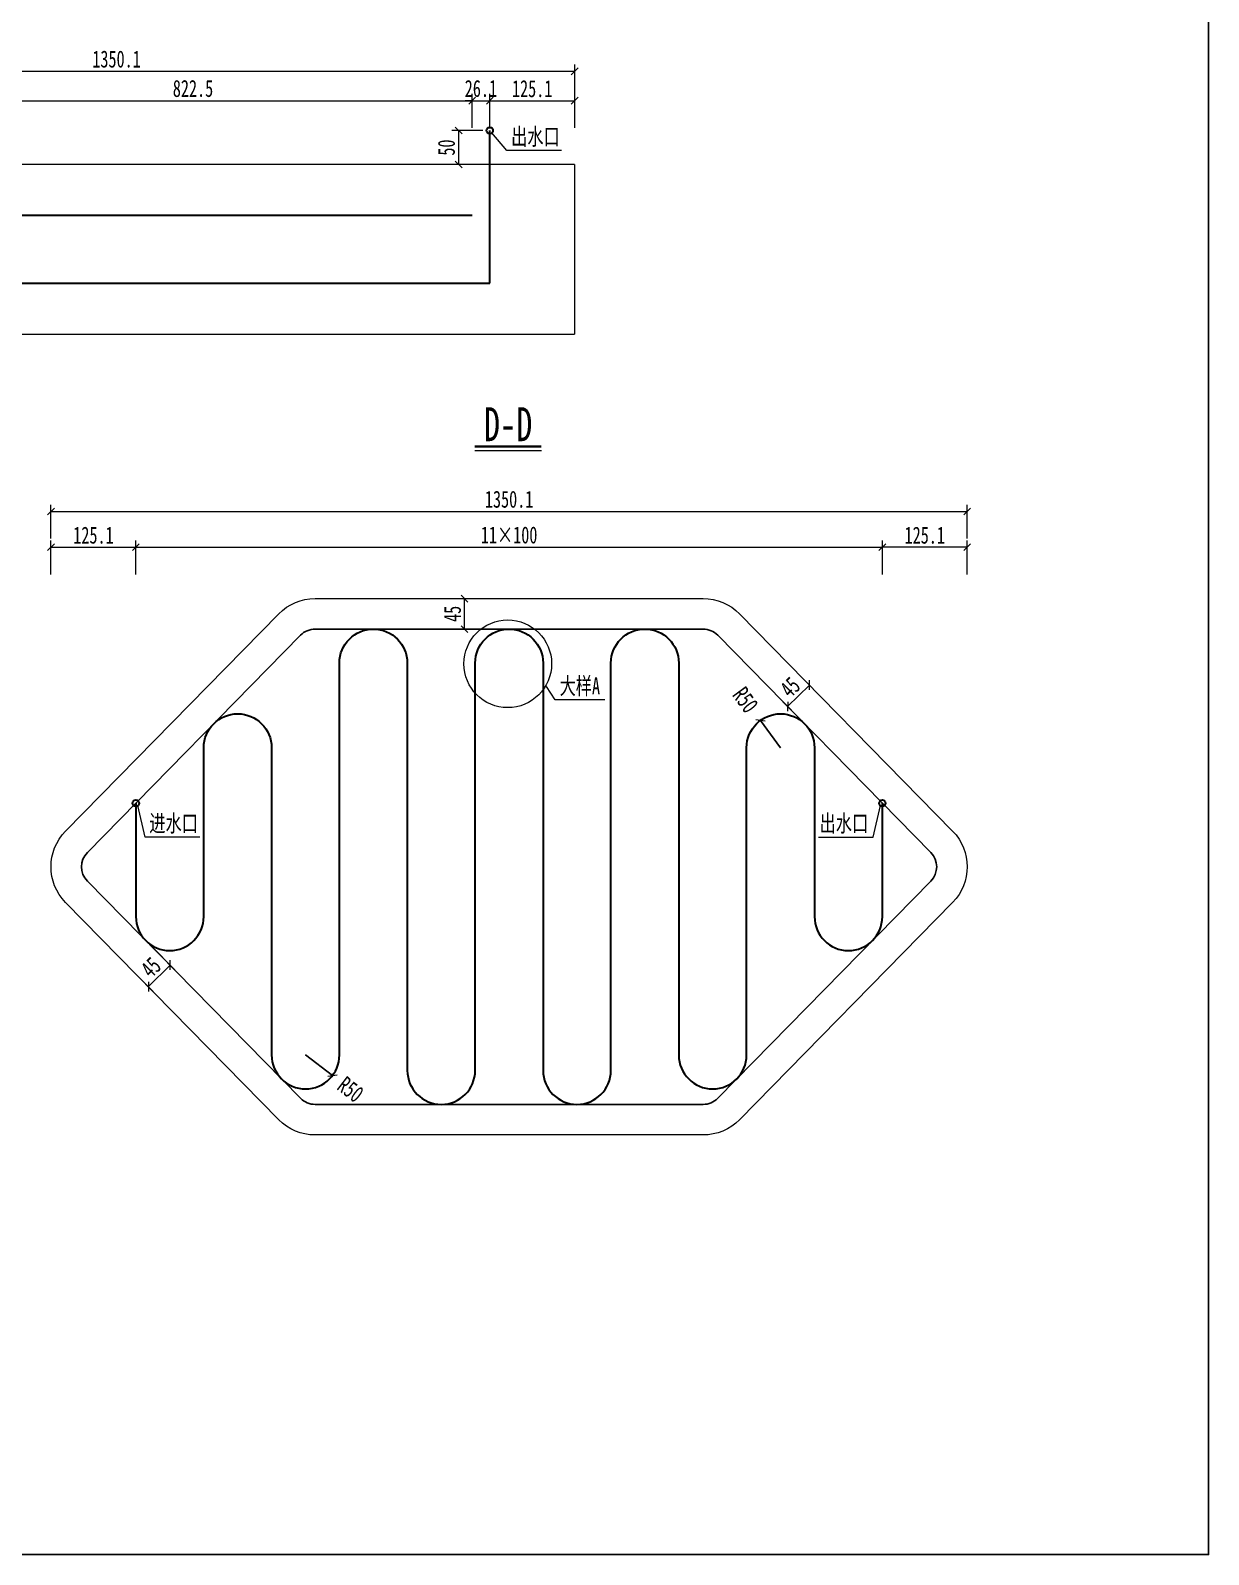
# Model space of a CAD drawing. Header units: millimetres. Extents: x 13990 to 22790, y 4334 to 8354.
# Drawn here: x 16104 to 17840, y 4334 to 6579 of the extents above; entities that cross this region are included whole.
import ezdxf
from ezdxf.enums import TextEntityAlignment as Align

# ---------------------------------------------------------------- set-up
doc = ezdxf.new("R2010")
doc.units = ezdxf.units.MM
doc.layers.get('0').update_dxf_attribs({"lineweight": 15})
doc.layers.get('Defpoints').update_dxf_attribs({"color": 8})
for name, color, linetype, lineweight in [('标注线及字体', 2, 'Continuous', 15), ('细实线', 4, 'Continuous', 15), ('钢筋', 1, 'Continuous', 30)]:
    doc.layers.add(name, color=color, linetype=linetype, lineweight=lineweight)
doc.styles.add('111', font='仿宋_GB2312.TTF', dxfattribs={"width": 0.7})
doc.dimstyles.new('200', dxfattribs={"dimscale": 0, "dimtxt": 2.5, "dimasz": 1, "dimexe": 1, "dimexo": 1, "dimgap": 0.6, "dimtad": 1, "dimdec": 1, "dimdsep": 46, "dimtxsty": '111', "dimblk": 'OBLIQUE', "dimcen": 0, "dimclrd": 4, "dimclre": 4, "dimclrt": 4, "dimadec": 1, "dimazin": 2, "dimtfac": 1, "dimtdec": 0, "dimtix": 1, "dimtmove": 2, "dimatfit": 3, "dimfxl": 4, "dimfxlon": 1, "dimtolj": 1, "dimlwd": -1, "dimlwe": -1, "dimarcsym": 0})

# ---------------------------------------------------------------- blocks, each defined once
blk = doc.blocks.new('_Oblique')
at = {"color": 0, "linetype": 'ByBlock', "lineweight": -2}
blk.add_line((-0.5, -0.5), (0.5, 0.5), dxfattribs=at)
blk = doc.blocks.new('*D23')
at = {"color": 4}
for p, q in [((16134.2, 5777.6), (16134.2, 5827.6)), ((16134.2, 5817.6), (16259.3, 5817.6)), ((16259.3, 5777.6), (16259.3, 5827.6))]:
    blk.add_line(p, q, dxfattribs=at)
at = {"layer": 'Defpoints', "color": 0}
for p in [(16259.3, 5817.6), (16134.2, 5346.9), (16259.3, 5339.7)]:
    blk.add_point(p, dxfattribs=at)
at = {"color": 4, "xscale": 10, "yscale": 10, "zscale": 10, "rotation": 180}
blk.add_blockref('_Oblique', (16134.2, 5817.6), dxfattribs=at)
at = {"color": 4, "xscale": 10, "yscale": 10, "zscale": 10}
blk.add_blockref('_Oblique', (16259.3, 5817.6), dxfattribs=at)
at = {"color": 4, "insert": (16196.8, 5835.2), "char_height": 25, "attachment_point": 5, "style": '111'}
blk.add_mtext('\\A1;125.1', dxfattribs=at)
blk = doc.blocks.new('*D24')
at = {"color": 4}
for p, q in [((16259.3, 5777.6), (16259.3, 5827.6)), ((16259.3, 5817.6), (17359.3, 5817.6)), ((17359.3, 5777.6), (17359.3, 5827.6))]:
    blk.add_line(p, q, dxfattribs=at)
at = {"layer": 'Defpoints', "color": 0}
for p in [(17359.3, 5817.6), (17359.3, 5357.2), (16259.3, 5339.7)]:
    blk.add_point(p, dxfattribs=at)
at = {"color": 4, "xscale": 10, "yscale": 10, "zscale": 10, "rotation": 180}
blk.add_blockref('_Oblique', (16259.3, 5817.6), dxfattribs=at)
at = {"color": 4, "xscale": 10, "yscale": 10, "zscale": 10}
blk.add_blockref('_Oblique', (17359.3, 5817.6), dxfattribs=at)
at = {"color": 4, "insert": (16809.3, 5835.5), "char_height": 25, "attachment_point": 5, "style": '111'}
blk.add_mtext('\\A1;11×100', dxfattribs=at)
blk = doc.blocks.new('*D25')
at = {"color": 4}
for p, q in [((17359.3, 5777.6), (17359.3, 5827.6)), ((17484.4, 5817.6), (17359.3, 5817.6)), ((17484.4, 5777.6), (17484.4, 5827.6))]:
    blk.add_line(p, q, dxfattribs=at)
at = {"layer": 'Defpoints', "color": 0}
for p in [(17359.3, 5817.6), (17359.3, 5357.2), (17484.4, 5346.9)]:
    blk.add_point(p, dxfattribs=at)
at = {"color": 4, "xscale": 10, "yscale": 10, "zscale": 10, "rotation": 180}
blk.add_blockref('_Oblique', (17359.3, 5817.6), dxfattribs=at)
at = {"color": 4, "xscale": 10, "yscale": 10, "zscale": 10}
blk.add_blockref('_Oblique', (17484.4, 5817.6), dxfattribs=at)
at = {"color": 4, "insert": (17421.8, 5835.2), "char_height": 25, "attachment_point": 5, "style": '111'}
blk.add_mtext('\\A1;125.1', dxfattribs=at)
blk = doc.blocks.new('*D26')
at = {"color": 4}
for p, q in [((16134.2, 5830.2), (16134.2, 5880.2)), ((16134.2, 5870.2), (17484.4, 5870.2)), ((17484.4, 5830.2), (17484.4, 5880.2))]:
    blk.add_line(p, q, dxfattribs=at)
at = {"layer": 'Defpoints', "color": 0}
for p in [(17484.4, 5870.2), (16134.2, 5346.9), (17484.4, 5346.9)]:
    blk.add_point(p, dxfattribs=at)
at = {"color": 4, "xscale": 10, "yscale": 10, "zscale": 10, "rotation": 180}
blk.add_blockref('_Oblique', (16134.2, 5870.2), dxfattribs=at)
at = {"color": 4, "xscale": 10, "yscale": 10, "zscale": 10}
blk.add_blockref('_Oblique', (17484.4, 5870.2), dxfattribs=at)
at = {"color": 4, "insert": (16809.3, 5888.1), "char_height": 25, "attachment_point": 5, "style": '111'}
blk.add_mtext('\\A1;1350.1', dxfattribs=at)
blk = doc.blocks.new('*D27')
at = {"color": 4}
for p, q in [((16718.9, 5741.9), (16753.5, 5741.9)), ((16743.5, 5696.9), (16743.5, 5741.9)), ((16718.9, 5696.9), (16753.5, 5696.9))]:
    blk.add_line(p, q, dxfattribs=at)
at = {"layer": 'Defpoints', "color": 0}
for p in [(16708.9, 5741.9), (16743.5, 5741.9), (16708.9, 5696.9)]:
    blk.add_point(p, dxfattribs=at)
at = {"color": 4, "xscale": 10, "yscale": 10, "zscale": 10}
for p, rotation in [((16743.5, 5741.9), 90), ((16743.5, 5696.9), 270)]:
    blk.add_blockref('_Oblique', p, dxfattribs=dict(at, rotation=rotation))
at = {"color": 4, "insert": (16725.9, 5719.4), "char_height": 25, "attachment_point": 5, "rotation": 90, "style": '111'}
blk.add_mtext('\\A1;45', dxfattribs=at)
blk = doc.blocks.new('*D28')
at = {"color": 4}
for p, q in [((16281.6, 5230.5), (16316.8, 5195)), ((16249.6, 5198.8), (16284.8, 5163.3)), ((16309.7, 5202.1), (16277.8, 5170.4))]:
    blk.add_line(p, q, dxfattribs=at)
at = {"layer": 'Defpoints', "color": 0}
for p in [(16273.6, 5238.5), (16241.6, 5206.9), (16277.8, 5170.4)]:
    blk.add_point(p, dxfattribs=at)
at = {"color": 4, "xscale": 10, "yscale": 10, "zscale": 10}
for p, rotation in [((16309.7, 5202.1), 44.73553191017168), ((16277.8, 5170.4), 224.7355319101717)]:
    blk.add_blockref('_Oblique', p, dxfattribs=dict(at, rotation=rotation))
at = {"color": 4, "insert": (16281.4, 5198.7), "char_height": 25, "attachment_point": 5, "rotation": 44.7355, "style": '111'}
blk.add_mtext('\\A1;45', dxfattribs=at)
blk = doc.blocks.new('*D29')
at = {"color": 4}
for p, q in [((17219.7, 5583), (17251.8, 5614.5)), ((17270.1, 5595.9), (17244.8, 5621.6)), ((17238, 5564.4), (17212.7, 5590.1))]:
    blk.add_line(p, q, dxfattribs=at)
at = {"layer": 'Defpoints', "color": 0}
for p in [(17251.8, 5614.5), (17277.1, 5588.8), (17245, 5557.3)]:
    blk.add_point(p, dxfattribs=at)
at = {"color": 4, "xscale": 10, "yscale": 10, "zscale": 10}
for p, rotation in [((17251.8, 5614.5), 44.4645410144354), ((17219.7, 5583), 224.4645410144354)]:
    blk.add_blockref('_Oblique', p, dxfattribs=dict(at, rotation=rotation))
at = {"color": 4, "insert": (17223.4, 5611.3), "char_height": 25, "attachment_point": 5, "rotation": 44.4645, "style": '111'}
blk.add_mtext('\\A1;45', dxfattribs=at)
blk = doc.blocks.new('*D30')
at = {"color": 4}
for p, q in [((16549, 5039.4), (16509.3, 5069.8)), ((16509.3, 5069.8), (16549, 5039.4))]:
    blk.add_line(p, q, dxfattribs=at)
at = {"layer": 'Defpoints', "color": 0}
for p in [(16509.3, 5069.8), (16549, 5039.4)]:
    blk.add_point(p, dxfattribs=at)
at = {"color": 4, "xscale": 10, "yscale": 10, "zscale": 10, "rotation": 322.6106037080652}
blk.add_blockref('_Oblique', (16549, 5039.4), dxfattribs=at)
at = {"color": 4, "insert": (16575.7, 5019), "char_height": 25, "attachment_point": 5, "rotation": 322.6106, "style": '111'}
blk.add_mtext('\\A1;R50', dxfattribs=at)
blk = doc.blocks.new('*D31')
at = {"color": 4}
for p, q in [((17179.7, 5562.5), (17209.3, 5522.2)), ((17209.3, 5522.2), (17179.7, 5562.5))]:
    blk.add_line(p, q, dxfattribs=at)
at = {"layer": 'Defpoints', "color": 0}
for p in [(17179.7, 5562.5), (17209.3, 5522.2)]:
    blk.add_point(p, dxfattribs=at)
at = {"color": 4, "xscale": 10, "yscale": 10, "zscale": 10, "rotation": 126.2996953614516}
blk.add_blockref('_Oblique', (17179.7, 5562.5), dxfattribs=at)
at = {"color": 4, "insert": (17157.6, 5592.7), "char_height": 25, "attachment_point": 5, "rotation": 306.2997, "style": '111'}
blk.add_mtext('\\A1;R50', dxfattribs=at)
blk = doc.blocks.new('*D45')
at = {"color": 4}
for p, q in [((16780.8, 6435.2), (16780.8, 6485.2)), ((16780.8, 6475.2), (16905.9, 6475.2)), ((16905.9, 6435.2), (16905.9, 6485.2))]:
    blk.add_line(p, q, dxfattribs=at)
at = {"layer": 'Defpoints', "color": 0}
for p in [(16905.9, 6475.2), (16780.8, 6381.2), (16905.9, 6381.2)]:
    blk.add_point(p, dxfattribs=at)
at = {"color": 4, "xscale": 10, "yscale": 10, "zscale": 10, "rotation": 180}
blk.add_blockref('_Oblique', (16780.8, 6475.2), dxfattribs=at)
at = {"color": 4, "xscale": 10, "yscale": 10, "zscale": 10}
blk.add_blockref('_Oblique', (16905.9, 6475.2), dxfattribs=at)
at = {"color": 4, "insert": (16843.3, 6492.8), "char_height": 25, "attachment_point": 5, "style": '111'}
blk.add_mtext('\\A1;125.1', dxfattribs=at)
blk = doc.blocks.new('*D46')
at = {"color": 4}
for p, q in [((15932.2, 6435.2), (15932.2, 6485.2)), ((15932.2, 6475.2), (16754.7, 6475.2)), ((16754.7, 6435.2), (16754.7, 6485.2))]:
    blk.add_line(p, q, dxfattribs=at)
at = {"layer": 'Defpoints', "color": 0}
for p in [(16754.7, 6475.2), (15932.2, 6381.2), (16754.7, 6306.2)]:
    blk.add_point(p, dxfattribs=at)
at = {"color": 4, "xscale": 10, "yscale": 10, "zscale": 10, "rotation": 180}
blk.add_blockref('_Oblique', (15932.2, 6475.2), dxfattribs=at)
at = {"color": 4, "xscale": 10, "yscale": 10, "zscale": 10}
blk.add_blockref('_Oblique', (16754.7, 6475.2), dxfattribs=at)
at = {"color": 4, "insert": (16343.5, 6493.1), "char_height": 25, "attachment_point": 5, "style": '111'}
blk.add_mtext('\\A1;822.5', dxfattribs=at)
blk = doc.blocks.new('*D47')
at = {"color": 4}
for p, q in [((15555.7, 6478.5), (15555.7, 6528.5)), ((15555.7, 6518.5), (16905.9, 6518.5)), ((16905.9, 6478.5), (16905.9, 6528.5))]:
    blk.add_line(p, q, dxfattribs=at)
at = {"layer": 'Defpoints', "color": 0}
for p in [(16905.9, 6518.5), (15555.7, 6381.2), (16905.9, 6381.2)]:
    blk.add_point(p, dxfattribs=at)
at = {"color": 4, "xscale": 10, "yscale": 10, "zscale": 10, "rotation": 180}
blk.add_blockref('_Oblique', (15555.7, 6518.5), dxfattribs=at)
at = {"color": 4, "xscale": 10, "yscale": 10, "zscale": 10}
blk.add_blockref('_Oblique', (16905.9, 6518.5), dxfattribs=at)
at = {"color": 4, "insert": (16230.8, 6536.4), "char_height": 25, "attachment_point": 5, "style": '111'}
blk.add_mtext('\\A1;1350.1', dxfattribs=at)
blk = doc.blocks.new('*D54')
at = {"color": 4}
for p, q in [((16770.8, 6431.2), (16724.9, 6431.2)), ((16734.9, 6431.2), (16734.9, 6381.2)), ((16770.8, 6381.2), (16724.9, 6381.2))]:
    blk.add_line(p, q, dxfattribs=at)
at = {"layer": 'Defpoints', "color": 0}
for p in [(16780.8, 6431.2), (16734.9, 6381.2), (16780.8, 6381.2)]:
    blk.add_point(p, dxfattribs=at)
at = {"color": 4, "xscale": 10, "yscale": 10, "zscale": 10}
for p, rotation in [((16734.9, 6431.2), 90), ((16734.9, 6381.2), 270)]:
    blk.add_blockref('_Oblique', p, dxfattribs=dict(at, rotation=rotation))
at = {"color": 4, "insert": (16717, 6406.2), "char_height": 25, "attachment_point": 5, "rotation": 90, "style": '111'}
blk.add_mtext('\\A1;50', dxfattribs=at)
blk = doc.blocks.new('*D56')
at = {"color": 4}
for p, q in [((16754.7, 6475.2), (16744.7, 6475.2)), ((16754.7, 6435.2), (16754.7, 6485.2)), ((16754.7, 6475.2), (16780.8, 6475.2)), ((16780.8, 6435.2), (16780.8, 6485.2)), ((16780.8, 6475.2), (16790.8, 6475.2))]:
    blk.add_line(p, q, dxfattribs=at)
at = {"layer": 'Defpoints', "color": 0}
for p in [(16780.8, 6475.2), (16780.8, 6381.2), (16754.7, 6306.2)]:
    blk.add_point(p, dxfattribs=at)
at = {"color": 4, "xscale": 10, "yscale": 10, "zscale": 10}
blk.add_blockref('_Oblique', (16754.7, 6475.2), dxfattribs=at)
at = {"color": 4, "xscale": 10, "yscale": 10, "zscale": 10, "rotation": 180}
blk.add_blockref('_Oblique', (16780.8, 6475.2), dxfattribs=at)
at = {"color": 4, "insert": (16767.7, 6493.1), "char_height": 25, "attachment_point": 5, "style": '111'}
blk.add_mtext('\\A1;26.1', dxfattribs=at)

msp = doc.modelspace()

# ---------------------------------------------------------------- linework, layer by layer
at = {"color": 4}
for p, q in [((16805.94, 6401.89), (16783.88, 6427.65)), ((16886.64, 6401.89), (16805.94, 6401.89)), ((16758.76, 5959.89), (16856.79, 5959.89)), ((16877.32, 5592.88), (16864.37, 5612.49)), ((16950.55, 5592.88), (16877.32, 5592.88)), ((16272.77, 5390.41), (16262.12, 5436.98)), ((17345.81, 5390.41), (17356.46, 5436.98)), ((16353.48, 5390.41), (16272.77, 5390.41)), ((17265.11, 5390.41), (17345.81, 5390.41))]:
    msp.add_line(p, q, dxfattribs=at)
at = {"color": 6, "const_width": 3.6}
msp.add_lwpolyline([(16758.76, 5965.89), (16856.79, 5965.89)], dxfattribs=at)
at = {"color": 4}
msp.add_circle((16807.3, 5645.88), 64.56, dxfattribs=at)
at = {"layer": 'Defpoints'}
msp.add_lwpolyline([(13989.94, 6892.05), (17839.94, 6892.05), (17839.94, 4334.05), (13989.94, 4334.05)], close=True, dxfattribs=at)
msp.add_lwpolyline([(17095.28, 5696.95, -0.2013423), (17116.69, 5687.96), (17430.76, 5367.96, -0.4087496), (17430.76, 5325.93), (17116.69, 5005.93, -0.2013423), (17095.28, 4996.95), (16523.31, 4996.95, -0.2013423), (16501.9, 5005.93), (16187.82, 5325.93, -0.4087496), (16187.82, 5367.96), (16501.9, 5687.96, -0.2013423), (16523.31, 5696.95)], format="xyb", close=True, dxfattribs=at)
at = {"layer": '细实线'}
for p, q in [((16905.86, 6381.24), (15555.74, 6381.24)), ((16905.86, 6381.24), (16905.86, 6131.24)), ((15555.74, 6131.24), (16905.86, 6131.24))]:
    msp.add_line(p, q, dxfattribs=at)
msp.add_lwpolyline([(17095.28, 5741.95, -0.2013423), (17148.8, 5719.48), (17462.88, 5399.48, -0.4087496), (17462.88, 5294.41), (17148.8, 4974.41, -0.2013423), (17095.28, 4951.95), (16523.31, 4951.95, -0.2013423), (16469.78, 4974.41), (16155.71, 5294.41, -0.4087496), (16155.71, 5399.48), (16469.78, 5719.48, -0.2013423), (16523.31, 5741.95)], format="xyb", close=True, dxfattribs=at)
at = {"layer": '钢筋'}
for p, q in [((16780.8, 6206.24), (16780.8, 6431.24)), ((16754.68, 6306.24), (15608.76, 6306.24)), ((15680.8, 6206.24), (16780.8, 6206.24))]:
    msp.add_line(p, q, dxfattribs=at)
msp.add_lwpolyline([(16259.29, 5440.78), (16259.29, 5273.55, 1), (16359.29, 5273.55), (16359.29, 5522.23, -1), (16459.29, 5522.23), (16459.29, 5069.78, 1), (16559.29, 5069.78), (16559.29, 5646.95, -1), (16659.29, 5646.95), (16659.29, 5046.95, 1), (16759.29, 5046.95), (16759.29, 5646.95, -1), (16859.29, 5646.95), (16859.29, 5046.95, 1), (16959.29, 5046.95), (16959.29, 5646.95, -1), (17059.29, 5646.95), (17059.29, 5069.78, 1), (17159.29, 5069.78), (17159.29, 5522.23, -1), (17259.29, 5522.23), (17259.29, 5273.55, 1), (17359.29, 5273.55), (17359.29, 5440.78)], format="xyb", dxfattribs=at)
for centre in [(16780.8, 6431.24), (16259.29, 5440.78), (17359.29, 5440.78)]:
    msp.add_circle(centre, 4.73, dxfattribs=at)

# ---------------------------------------------------------------- texts
at = {"color": 4, "style": '111', "width": 0.7}
for s, p in [('出水口', (16812.28, 6409.93)), ('大样A', (16883.67, 5600.91)), ('进水口', (16279.12, 5398.45)), ('出水口', (17266.82, 5398.45))]:
    msp.add_text(s, height=25, dxfattribs=at).set_placement(p)
at = {"layer": '标注线及字体', "color": 0, "style": '111', "width": 0.7}
msp.add_text('D-D', height=50, dxfattribs=at).set_placement((16807.78, 5998.75), align=Align.MIDDLE)

# ---------------------------------------------------------------- dimensions: what is measured, and where the dimension line sits
for base, p1, p2, override, picture, middle in [((16905.86, 6518.53), (15555.74, 6381.24), (16905.86, 6381.24), {"dimscale": 10}, '*D47', (16230.8, 6536.42)), ((16754.68, 6475.21), (15932.22, 6381.24), (16754.68, 6306.24), {"dimscale": 10}, '*D46', (16343.45, 6493.1)), ((16780.8, 6475.21), (16754.68, 6306.24), (16780.8, 6381.24), {"dimscale": 10, "dimblk": 'Oblique'}, '*D56', (16767.74, 6493.1)), ((16905.86, 6475.21), (16780.8, 6381.24), (16905.86, 6381.24), {"dimscale": 10}, '*D45', (16843.33, 6492.83)), ((17484.35, 5870.23), (16134.23, 5346.95), (17484.35, 5346.95), {"dimscale": 10}, '*D26', (16809.29, 5888.12)), ((16259.29, 5817.58), (16134.23, 5346.95), (16259.29, 5339.74), {"dimscale": 10}, '*D23', (16196.76, 5835.2))]:
    dim = msp.add_linear_dim(base=base, p1=p1, p2=p2, dimstyle='200', override=override)
    dim.commit()
    dim.dimension.update_dxf_attribs({"geometry": picture, "text_midpoint": middle})
for base, p1, p2, angle, override, picture, middle in [((16734.93, 6381.24), (16780.8, 6431.24), (16780.8, 6381.24), 90, {"dimscale": 10}, '*D54', (16717.03, 6406.24)), ((17359.29, 5817.58), (17484.35, 5346.95), (17359.29, 5357.16), 180, {"dimscale": 10}, '*D25', (17421.82, 5835.2)), ((16743.51, 5741.95), (16708.9, 5696.95), (16708.9, 5741.95), 90, {"dimscale": 10, "dimblk": 'Oblique'}, '*D27', (16725.89, 5719.45))]:
    dim = msp.add_linear_dim(base=base, p1=p1, p2=p2, angle=angle, dimstyle='200', override=override)
    dim.commit()
    dim.dimension.update_dxf_attribs({"geometry": picture, "text_midpoint": middle})
dim = msp.add_linear_dim(base=(17359.29, 5817.58), p1=(16259.29, 5339.74), p2=(17359.29, 5357.16), text='11×100', dimstyle='200', override={"dimscale": 10, "dimtxsty": '111'})
dim.commit()
dim.dimension.update_dxf_attribs({"geometry": '*D24', "text_midpoint": (16809.29, 5835.48)})
for p1, p2, distance, picture, middle in [((17244.98, 5557.25), (17277.09, 5588.77), 36.04, '*D29', (17223.44, 5611.31)), ((16273.61, 5238.53), (16241.64, 5206.85), 51.34, '*D28', (16281.36, 5198.74))]:
    dim = msp.add_aligned_dim(p1=p1, p2=p2, distance=distance, dimstyle='200', override={"dimscale": 10, "dimblk": 'Oblique'})
    dim.commit()
    dim.dimension.update_dxf_attribs({"geometry": picture, "text_midpoint": middle})
for center, mpoint, picture, middle in [((17209.29, 5522.23), (17179.69, 5562.52), '*D31', (17157.56, 5592.65)), ((16509.29, 5069.78), (16549.02, 5039.42), '*D30', (16575.7, 5019.03))]:
    dim = msp.add_radius_dim(center=center, mpoint=mpoint, dimstyle='200', override={"dimscale": 10, "dimblk": 'Oblique'})
    dim.commit()
    dim.dimension.update_dxf_attribs({"geometry": picture, "text_midpoint": middle, "dimtype": 164})

doc.saveas('drawing.dxf')
